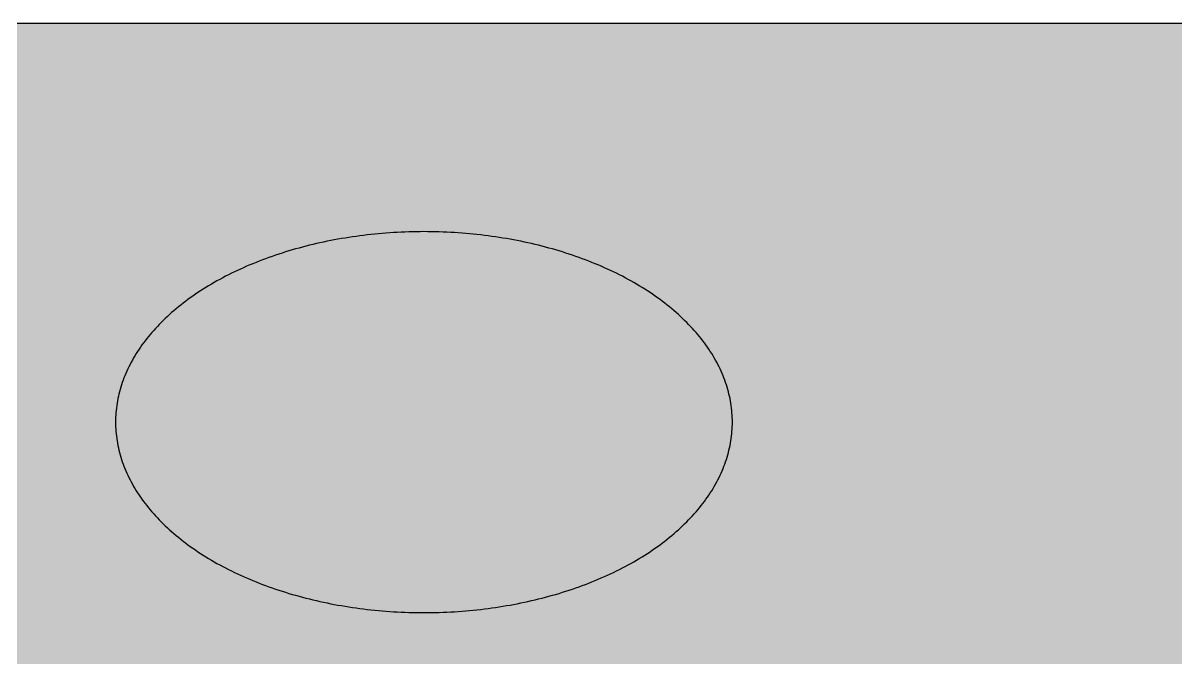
# Model space of a CAD drawing. Header units: millimetres. Extents: x 0 to 370, y 0 to 124.
# Drawn here: x 146.3 to 258.4, y 61.8 to 123.5 of the extents above; entities that cross this region are included whole.
import ezdxf

# ---------------------------------------------------------------- set-up
doc = ezdxf.new("R2010")
doc.units = ezdxf.units.MM

msp = doc.modelspace()

# ---------------------------------------------------------------- hatches: boundary and pattern name
for color, points in [(40, [(14.1633, 0.0536), (13.9878, 0.0533), (13.8125, 0.0559), (13.6373, 0.061), (13.462, 0.0686), (13.2893, 0.0787), (13.114, 0.0914), (12.9413, 0.1041), (12.7686, 0.1219), (12.5959, 0.1397), (12.4231, 0.16), (12.2504, 0.1829), (12.0777, 0.2057), (11.9075, 0.2337), (11.7373, 0.2616), (11.5672, 0.2921), (11.397, 0.3251), (11.2268, 0.3607), (11.0592, 0.3988), (10.8915, 0.4369), (10.7239, 0.4775), (10.5562, 0.5207), (10.3886, 0.5664), (10.2235, 0.6121), (10.0584, 0.6629), (9.8933, 0.7137), (9.7307, 0.7671), (9.5682, 0.8204), (9.4056, 0.8788), (9.2431, 0.9373), (9.083, 0.9982), (8.923, 1.0617), (8.763, 1.1252), (8.6055, 1.1938), (8.4455, 1.2624), (8.2906, 1.331), (8.1331, 1.4046), (7.9781, 1.4783), (7.8232, 1.5545), (7.6708, 1.6332), (7.5184, 1.7145), (7.366, 1.7958), (7.2161, 1.8796), (7.0663, 1.966), (6.919, 2.0523), (6.7716, 2.1438), (6.6243, 2.2352), (6.4795, 2.3266), (6.3348, 2.4232), (6.19, 2.5197), (6.0477, 2.6187), (5.908, 2.7178), (5.7683, 2.8194), (5.6286, 2.9235), (5.4915, 3.0302), (5.3543, 3.1369), (5.2197, 3.2461), (5.0851, 3.3579), (4.953, 3.4722), (4.8209, 3.5865), (4.6914, 3.7033), (4.5644, 3.8202), (4.4348, 3.9395), (4.3104, 4.0615), (4.1859, 4.1859), (4.0615, 4.3104), (3.9395, 4.4348), (3.8202, 4.5618), (3.7033, 4.6914), (3.5865, 4.8209), (3.4722, 4.953), (3.3579, 5.0851), (3.2487, 5.2197), (3.1369, 5.3543), (3.0302, 5.4915), (2.9235, 5.6286), (2.8194, 5.7683), (2.7178, 5.908), (2.6187, 6.0477), (2.5197, 6.19), (2.4232, 6.3348), (2.3266, 6.477), (2.2352, 6.6243), (2.1438, 6.7691), (2.0523, 6.919), (1.966, 7.0663), (1.8796, 7.2161), (1.7958, 7.366), (1.7145, 7.5184), (1.6332, 7.6708), (1.5545, 7.8232), (1.4783, 7.9781), (1.4046, 8.1331), (1.331, 8.2906), (1.2598, 8.4455), (1.1913, 8.603), (1.1252, 8.763), (1.0592, 8.923), (0.9982, 9.083), (0.9373, 9.2431), (0.8763, 9.4056), (0.8204, 9.5682), (0.7645, 9.7307), (0.7112, 9.8933), (0.6604, 10.0584), (0.6121, 10.2235), (0.5639, 10.3911), (0.5207, 10.5562), (0.4775, 10.7239), (0.4343, 10.8915), (0.3962, 11.0592), (0.3607, 11.2268), (0.3251, 11.397), (0.2921, 11.5672), (0.2616, 11.7373), (0.2311, 11.9075), (0.2057, 12.0802), (0.1803, 12.2504), (0.1575, 12.4231), (0.1372, 12.5959), (0.1194, 12.7686), (0.1041, 12.9413), (0.0889, 13.1166), (0.0787, 13.2893), (0.0686, 13.4645), (0.061, 13.6373), (0.0559, 13.8125), (0.0508, 13.9878), (0.0508, 14.163), (0.0522, 109.4147), (0.0508, 109.5883), (0.0559, 109.7636), (0.061, 109.9388), (0.0686, 110.1141), (0.0787, 110.2868), (0.0889, 110.4621), (0.1041, 110.6348), (0.1194, 110.8075), (0.1372, 110.9802), (0.1575, 111.1529), (0.1803, 111.3257), (0.2057, 111.4958), (0.2311, 111.6686), (0.2616, 111.8387), (0.2921, 112.0089), (0.3251, 112.1791), (0.3607, 112.3467), (0.3962, 112.5169), (0.4343, 112.6846), (0.4775, 112.8522), (0.5207, 113.0198), (0.5639, 113.1849), (0.6121, 113.3526), (0.6604, 113.5177), (0.7112, 113.6802), (0.7645, 113.8453), (0.8204, 114.0079), (0.8763, 114.1705), (0.9373, 114.333), (0.9982, 114.493), (1.0592, 114.6531), (1.1252, 114.8131), (1.1913, 114.9706), (1.2598, 115.128), (1.331, 115.2855), (1.4046, 115.443), (1.4783, 115.5979), (1.5545, 115.7503), (1.6332, 115.9053), (1.7145, 116.0577), (1.7958, 116.2101), (1.8796, 116.3599), (1.966, 116.5098), (2.0523, 116.6571), (2.1438, 116.8044), (2.2352, 116.9518), (2.3266, 117.0965), (2.4232, 117.2413), (2.5197, 117.3836), (2.6187, 117.5258), (2.7178, 117.668), (2.8194, 117.8077), (2.9235, 117.9474), (3.0302, 118.0846), (3.1369, 118.2192), (3.2487, 118.3564), (3.3579, 118.4885), (3.4722, 118.6231), (3.5865, 118.7526), (3.7033, 118.8822), (3.8202, 119.0117), (3.9395, 119.1387), (4.0615, 119.2657), (4.1859, 119.3902), (4.3104, 119.5146), (4.4348, 119.634), (4.5644, 119.7559), (4.6914, 119.8728), (4.8209, 119.9896), (4.953, 120.1039), (5.0851, 120.2157), (5.2197, 120.3274), (5.3543, 120.4366), (5.4915, 120.5459), (5.6286, 120.65), (5.7683, 120.7541), (5.908, 120.8583), (6.0477, 120.9573), (6.19, 121.0564), (6.3348, 121.1529), (6.4795, 121.2494), (6.6243, 121.3409), (6.7716, 121.4323), (6.919, 121.5212), (7.0663, 121.6101), (7.2161, 121.6965), (7.366, 121.7803), (7.5184, 121.8616), (7.6708, 121.9429), (7.8232, 122.0191), (7.9781, 122.0978), (8.1331, 122.1715), (8.2906, 122.2451), (8.4455, 122.3137), (8.6055, 122.3823), (8.763, 122.4509), (8.923, 122.5144), (9.083, 122.5779), (9.2431, 122.6388), (9.4056, 122.6972), (9.5682, 122.7557), (9.7307, 122.809), (9.8933, 122.8623), (10.0584, 122.9157), (10.2235, 122.9639), (10.3886, 123.0097), (10.5562, 123.0554), (10.7239, 123.0986), (10.8915, 123.1392), (11.0592, 123.1798), (11.2268, 123.2154), (11.397, 123.251), (11.5672, 123.284), (11.7373, 123.3145), (11.9075, 123.3424), (12.0777, 123.3703), (12.2504, 123.3932), (12.4231, 123.4161), (12.5959, 123.4364), (12.7686, 123.4567), (12.9413, 123.4719), (13.114, 123.4846), (13.2893, 123.4973), (13.462, 123.5075), (13.6373, 123.5151), (13.8125, 123.5202), (13.9878, 123.5227), (14.163, 123.5253), (356.3578, 123.5258), (356.5322, 123.5227), (356.7074, 123.5202), (356.8827, 123.5151), (357.0554, 123.5075), (357.2307, 123.4973), (357.4034, 123.4846), (357.5787, 123.4719), (357.7514, 123.4567), (357.9241, 123.4364), (358.0968, 123.4161), (358.2695, 123.3932), (358.4397, 123.3703), (358.6124, 123.3424), (358.7826, 123.3145), (358.9528, 123.284), (359.123, 123.251), (359.2932, 123.2154), (359.4608, 123.1798), (359.6284, 123.1392), (359.7961, 123.0986), (359.9637, 123.0554), (360.1288, 123.0097), (360.2965, 122.9639), (360.4616, 122.9157), (360.6267, 122.8623), (360.7892, 122.809), (360.9518, 122.7557), (361.1143, 122.6972), (361.2769, 122.6388), (361.4369, 122.5779), (361.5969, 122.5144), (361.757, 122.4509), (361.917, 122.3823), (362.0745, 122.3137), (362.2294, 122.2451), (362.3869, 122.1715), (362.5418, 122.0978), (362.6968, 122.0191), (362.8492, 121.9429), (363.0016, 121.8616), (363.154, 121.7803), (363.3038, 121.6965), (363.4537, 121.6101), (363.601, 121.5212), (363.7509, 121.4323), (363.8956, 121.3409), (364.043, 121.2494), (364.1852, 121.1529), (364.33, 121.0564), (364.4722, 120.9573), (364.6119, 120.8583), (364.7516, 120.7541), (364.8913, 120.65), (365.0285, 120.5459), (365.1656, 120.4366), (365.3003, 120.3274), (365.4349, 120.2157), (365.567, 120.1039), (365.699, 119.9896), (365.8286, 119.8728), (365.9581, 119.7559), (366.0851, 119.634), (366.2096, 119.5146), (366.334, 119.3902), (366.4585, 119.2657), (366.5804, 119.1387), (366.6998, 119.0117), (366.8166, 118.8822), (366.9335, 118.7526), (367.0478, 118.6231), (367.1621, 118.4885), (367.2738, 118.3564), (367.3831, 118.2192), (367.4897, 118.0846), (367.5964, 117.9474), (367.7006, 117.8077), (367.8022, 117.668), (367.9012, 117.5258), (368.0003, 117.3836), (368.0968, 117.2413), (368.1933, 117.0965), (368.2848, 116.9518), (368.3762, 116.8044), (368.4676, 116.6571), (368.554, 116.5098), (368.6404, 116.3599), (368.7242, 116.2101), (368.8055, 116.0577), (368.8867, 115.9053), (368.9655, 115.7503), (369.0417, 115.5979), (369.1153, 115.443), (369.189, 115.2855), (369.2576, 115.128), (369.3262, 114.9706), (369.3947, 114.8131), (369.4582, 114.6531), (369.5217, 114.493), (369.5827, 114.333), (369.6411, 114.1705), (369.6995, 114.0079), (369.7529, 113.8453), (369.8062, 113.6802), (369.857, 113.5177), (369.9078, 113.3526), (369.9535, 113.1849), (369.9993, 113.0198), (370.0424, 112.8522), (370.0831, 112.6846), (370.1212, 112.5169), (370.1593, 112.3467), (370.1948, 112.1791), (370.2279, 112.0089), (370.2583, 111.8387), (370.2863, 111.6686), (370.3142, 111.4958), (370.3371, 111.3257), (370.3599, 111.1529), (370.3803, 110.9802), (370.398, 110.8075), (370.4158, 110.6348), (370.4285, 110.4621), (370.4412, 110.2868), (370.4514, 110.1141), (370.459, 109.9388), (370.4641, 109.7636), (370.4666, 109.5883), (370.4666, 109.413), (370.4689, 14.1647), (370.4666, 13.9878), (370.4641, 13.8125), (370.459, 13.6373), (370.4514, 13.4645), (370.4412, 13.2893), (370.4285, 13.1166), (370.4158, 12.9413), (370.398, 12.7686), (370.3803, 12.5959), (370.3599, 12.4231), (370.3371, 12.2504), (370.3142, 12.0802), (370.2863, 11.9075), (370.2583, 11.7373), (370.2279, 11.5672), (370.1948, 11.397), (370.1593, 11.2268), (370.1212, 11.0592), (370.0831, 10.8915), (370.0424, 10.7239), (369.9993, 10.5562), (369.9535, 10.3911), (369.9078, 10.2235), (369.857, 10.0584), (369.8062, 9.8933), (369.7529, 9.7307), (369.6995, 9.5682), (369.6411, 9.4056), (369.5827, 9.2431), (369.5217, 9.083), (369.4582, 8.923), (369.3947, 8.763), (369.3262, 8.603), (369.2576, 8.4455), (369.189, 8.2906), (369.1153, 8.1331), (369.0417, 7.9781), (368.9655, 7.8232), (368.8867, 7.6708), (368.8055, 7.5184), (368.7242, 7.366), (368.6404, 7.2161), (368.554, 7.0663), (368.4676, 6.919), (368.3762, 6.7691), (368.2848, 6.6243), (368.1933, 6.477), (368.0968, 6.3348), (368.0003, 6.19), (367.9012, 6.0477), (367.8022, 5.908), (367.7006, 5.7683), (367.5964, 5.6286), (367.4897, 5.4915), (367.3831, 5.3543), (367.2738, 5.2197), (367.1621, 5.0851), (367.0478, 4.953), (366.9335, 4.8209), (366.8166, 4.6914), (366.6998, 4.5618), (366.5804, 4.4348), (366.4585, 4.3104), (366.334, 4.1859), (366.2096, 4.0615), (366.0851, 3.9395), (365.9581, 3.8202), (365.8286, 3.7033), (365.699, 3.5865), (365.567, 3.4722), (365.4349, 3.3579), (365.3003, 3.2461), (365.1656, 3.1369), (365.0285, 3.0302), (364.8913, 2.9235), (364.7516, 2.8194), (364.6119, 2.7178), (364.4722, 2.6187), (364.33, 2.5197), (364.1852, 2.4232), (364.043, 2.3266), (363.8956, 2.2352), (363.7509, 2.1438), (363.601, 2.0523), (363.4537, 1.966), (363.3038, 1.8796), (363.154, 1.7958), (363.0016, 1.7145), (362.8492, 1.6332), (362.6968, 1.5545), (362.5418, 1.4783), (362.3869, 1.4046), (362.2294, 1.331), (362.0745, 1.2624), (361.917, 1.1938), (361.757, 1.1252), (361.5969, 1.0617), (361.4369, 0.9982), (361.2769, 0.9373), (361.1143, 0.8788), (360.9518, 0.8204), (360.7892, 0.7671), (360.6267, 0.7137), (360.4616, 0.6629), (360.2965, 0.6121), (360.1288, 0.5664), (359.9637, 0.5207), (359.7961, 0.4775), (359.6284, 0.4369), (359.4608, 0.3988), (359.2932, 0.3607), (359.123, 0.3251), (358.9528, 0.2921), (358.7826, 0.2616), (358.6124, 0.2337), (358.4397, 0.2057), (358.2695, 0.1829), (358.0968, 0.16), (357.9241, 0.1397), (357.7514, 0.1219), (357.5787, 0.1041), (357.4034, 0.0914), (357.2307, 0.0787), (357.0554, 0.0686), (356.8827, 0.061), (356.7074, 0.0559), (356.5322, 0.0533), (356.3569, 0.0533)]), (30, [(215.2467, 84.7203), (215.2421, 84.9503), (215.2371, 85.1789), (215.2244, 85.4075), (215.2091, 85.6361), (215.1888, 85.8647), (215.1634, 86.0933), (215.1329, 86.3219), (215.0999, 86.5505), (215.0593, 86.7766), (215.0161, 87.0026), (214.9678, 87.2287), (214.917, 87.4547), (214.8611, 87.6783), (214.8002, 87.9018), (214.7341, 88.1253), (214.663, 88.3488), (214.5894, 88.5698), (214.5106, 88.7933), (214.4293, 89.0118), (214.3404, 89.2327), (214.249, 89.4512), (214.155, 89.6696), (214.0534, 89.8881), (213.9493, 90.104), (213.8401, 90.3199), (213.7283, 90.5358), (213.6115, 90.7491), (213.4895, 90.9625), (213.3651, 91.1758), (213.2355, 91.3867), (213.1009, 91.5975), (212.9638, 91.8058), (212.8215, 92.014), (212.6742, 92.2223), (212.5243, 92.4281), (212.3719, 92.6313), (212.2119, 92.837), (212.0494, 93.0377), (211.8843, 93.2409), (211.7141, 93.439), (211.5388, 93.6396), (211.361, 93.8352), (211.1781, 94.0333), (210.9927, 94.2264), (210.8022, 94.422), (210.6066, 94.6125), (210.4111, 94.8055), (210.2079, 94.9935), (210.0021, 95.1814), (209.7938, 95.3694), (209.5805, 95.5548), (209.362, 95.7377), (209.1411, 95.9206), (208.915, 96.1009), (208.6864, 96.2787), (208.4553, 96.4565), (208.219, 96.6318), (207.9803, 96.807), (207.7364, 96.9772), (207.4875, 97.1499), (207.2386, 97.3176), (206.9821, 97.4852), (206.7255, 97.6503), (206.4639, 97.8154), (206.1972, 97.9754), (205.9305, 98.1354), (205.6587, 98.2929), (205.3869, 98.4479), (205.1101, 98.6003), (204.8307, 98.7501), (204.5487, 98.9), (204.2643, 99.0448), (203.9772, 99.1895), (203.6877, 99.3292), (203.3956, 99.4689), (203.1009, 99.6061), (202.8038, 99.7382), (202.504, 99.8703), (202.2018, 99.9998), (201.897, 100.1268), (201.5896, 100.2513), (201.2798, 100.3757), (200.9699, 100.4951), (200.6549, 100.6119), (200.34, 100.7262), (200.0225, 100.8405), (199.7024, 100.9498), (199.3798, 101.0564), (199.0573, 101.1631), (198.7296, 101.2647), (198.4019, 101.3663), (198.0717, 101.4628), (197.7415, 101.5594), (197.4063, 101.6508), (197.071, 101.7422), (196.7357, 101.8286), (196.3953, 101.915), (196.055, 101.9988), (195.7146, 102.0775), (195.3717, 102.1563), (195.0263, 102.2299), (194.6783, 102.3036), (194.3303, 102.3722), (193.9798, 102.4382), (193.6293, 102.5042), (193.2788, 102.5652), (192.9232, 102.6236), (192.5701, 102.682), (192.212, 102.7354), (191.8564, 102.7862), (191.4957, 102.8344), (191.1375, 102.8802), (190.7769, 102.9233), (190.4136, 102.964), (190.053, 103.0021), (189.6872, 103.0376), (189.324, 103.0681), (188.9582, 103.0986), (188.5899, 103.124), (188.2242, 103.1494), (187.8559, 103.1697), (187.4876, 103.1875), (187.1167, 103.2053), (186.7459, 103.218), (186.375, 103.2281), (186.0042, 103.2332), (185.6308, 103.2383), (185.26, 103.2408), (184.8866, 103.2383), (184.5158, 103.2332), (184.1424, 103.2281), (183.7715, 103.218), (183.4032, 103.2053), (183.0324, 103.1875), (182.6641, 103.1697), (182.2958, 103.1494), (181.9275, 103.124), (181.5617, 103.0986), (181.196, 103.0681), (180.8302, 103.0376), (180.467, 103.0021), (180.1038, 102.964), (179.7431, 102.9233), (179.3824, 102.8802), (179.0217, 102.8344), (178.6636, 102.7862), (178.3055, 102.7354), (177.9499, 102.682), (177.5943, 102.6236), (177.2412, 102.5652), (176.8881, 102.5042), (176.5376, 102.4382), (176.1896, 102.3722), (175.8417, 102.3036), (175.4937, 102.2299), (175.1482, 102.1563), (174.8053, 102.0775), (174.4624, 101.9988), (174.1221, 101.915), (173.7843, 101.8286), (173.4464, 101.7422), (173.1112, 101.6508), (172.7784, 101.5594), (172.4457, 101.4628), (172.118, 101.3663), (171.7904, 101.2647), (171.4627, 101.1631), (171.1401, 101.0564), (170.8175, 100.9498), (170.4975, 100.8405), (170.18, 100.7262), (169.865, 100.6119), (169.5501, 100.4951), (169.2402, 100.3757), (168.9303, 100.2513), (168.623, 100.1268), (168.3182, 99.9998), (168.0159, 99.8703), (167.7162, 99.7382), (167.419, 99.6061), (167.1244, 99.4689), (166.8323, 99.3292), (166.5427, 99.1895), (166.2557, 99.0448), (165.9712, 98.9), (165.6893, 98.7501), (165.4099, 98.6003), (165.133, 98.4479), (164.8612, 98.2929), (164.5895, 98.1354), (164.3228, 97.9754), (164.0561, 97.8154), (163.7944, 97.6503), (163.5379, 97.4852), (163.2814, 97.3176), (163.0324, 97.1499), (162.7835, 96.9772), (162.5397, 96.807), (162.3009, 96.6318), (162.0647, 96.4565), (161.8336, 96.2787), (161.605, 96.1009), (161.3789, 95.9206), (161.1579, 95.7377), (160.9395, 95.5548), (160.7261, 95.3694), (160.5178, 95.1814), (160.3121, 94.9935), (160.1089, 94.8055), (159.9108, 94.6125), (159.7177, 94.422), (159.5272, 94.2264), (159.3418, 94.0333), (159.1589, 93.8352), (158.9811, 93.6396), (158.8059, 93.439), (158.6357, 93.2409), (158.4706, 93.0377), (158.308, 92.837), (158.148, 92.6313), (157.9956, 92.4281), (157.8432, 92.2223), (157.6984, 92.014), (157.5562, 91.8058), (157.419, 91.5975), (157.2844, 91.3867), (157.1549, 91.1758), (157.0304, 90.9625), (156.9085, 90.7491), (156.7917, 90.5358), (156.6774, 90.3199), (156.5707, 90.104), (156.464, 89.8881), (156.3649, 89.6696), (156.2684, 89.4512), (156.177, 89.2327), (156.0906, 89.0118), (156.0068, 88.7933), (155.9281, 88.5698), (155.8544, 88.3488), (155.7858, 88.1253), (155.7198, 87.9018), (155.6588, 87.6783), (155.6029, 87.4547), (155.5496, 87.2287), (155.5013, 87.0026), (155.4582, 86.7766), (155.4201, 86.5505), (155.3845, 86.3219), (155.3566, 86.0933), (155.3312, 85.8647), (155.3108, 85.6361), (155.2931, 85.4075), (155.2829, 85.1789), (155.2753, 84.9503), (155.2727, 84.7192), (155.2753, 84.488), (155.2829, 84.2594), (155.2931, 84.0308), (155.3108, 83.7997), (155.3312, 83.5711), (155.3566, 83.3425), (155.3845, 83.1164), (155.4201, 82.8878), (155.4582, 82.6618), (155.5013, 82.4357), (155.5496, 82.2096), (155.6029, 81.9836), (155.6588, 81.7601), (155.7198, 81.534), (155.7858, 81.3105), (155.8544, 81.0895), (155.9281, 80.866), (156.0068, 80.645), (156.0906, 80.424), (156.177, 80.203), (156.2684, 79.9846), (156.3649, 79.7662), (156.464, 79.5477), (156.5707, 79.3318), (156.6774, 79.1159), (156.7917, 78.9), (156.9085, 78.6867), (157.0304, 78.4733), (157.1549, 78.2625), (157.2844, 78.0517), (157.419, 77.8408), (157.5562, 77.63), (157.6984, 77.4217), (157.8432, 77.216), (157.9956, 77.0103), (158.148, 76.8045), (158.308, 76.6013), (158.4706, 76.3981), (158.6357, 76.1975), (158.8059, 75.9968), (158.9811, 75.7987), (159.1589, 75.6006), (159.3418, 75.405), (159.5272, 75.2094), (159.7177, 75.0164), (159.9108, 74.8233), (160.1089, 74.6328), (160.3121, 74.4423), (160.5178, 74.2544), (160.7261, 74.0689), (160.9395, 73.8835), (161.1579, 73.7006), (161.3789, 73.5178), (161.605, 73.3374), (161.8336, 73.1571), (162.0647, 72.9818), (162.3009, 72.804), (162.5397, 72.6313), (162.7835, 72.4586), (163.0324, 72.2884), (163.2814, 72.1182), (163.5379, 71.9506), (163.7944, 71.7855), (164.0561, 71.6229), (164.3228, 71.4604), (164.5895, 71.3003), (164.8612, 71.1429), (165.133, 70.9879), (165.4099, 70.8355), (165.6893, 70.6857), (165.9712, 70.5383), (166.2557, 70.391), (166.5427, 70.2488), (166.8323, 70.1065), (167.1244, 69.9694), (167.419, 69.8322), (167.7162, 69.6976), (168.0159, 69.5655), (168.3182, 69.436), (168.623, 69.309), (168.9303, 69.1845), (169.2402, 69.0626), (169.5501, 68.9432), (169.865, 68.8264), (170.18, 68.7095), (170.4975, 68.5978), (170.8175, 68.4886), (171.1401, 68.3793), (171.4627, 68.2752), (171.7904, 68.1711), (172.118, 68.072), (172.4457, 67.9729), (172.7784, 67.879), (173.1112, 67.785), (173.4464, 67.6961), (173.7843, 67.6072), (174.1221, 67.5234), (174.4624, 67.4395), (174.8053, 67.3608), (175.1482, 67.2821), (175.4937, 67.2084), (175.8417, 67.1347), (176.1896, 67.0662), (176.5376, 66.9976), (176.8881, 66.9341), (177.2412, 66.8731), (177.5943, 66.8122), (177.9499, 66.7563), (178.3055, 66.7029), (178.6636, 66.6521), (179.0217, 66.6039), (179.3824, 66.5582), (179.7431, 66.515), (180.1038, 66.4743), (180.467, 66.4362), (180.8302, 66.4007), (181.196, 66.3677), (181.5617, 66.3397), (181.9275, 66.3118), (182.2958, 66.2889), (182.6641, 66.2686), (183.0324, 66.2483), (183.4032, 66.233), (183.7715, 66.2203), (184.1424, 66.2102), (184.5158, 66.2051), (184.8866, 66.2), (185.26, 66.1975), (185.6308, 66.2), (186.0042, 66.2051), (186.375, 66.2102), (186.7459, 66.2203), (187.1167, 66.233), (187.4876, 66.2483), (187.8559, 66.2686), (188.2242, 66.2889), (188.5899, 66.3118), (188.9582, 66.3397), (189.324, 66.3677), (189.6872, 66.4007), (190.053, 66.4362), (190.4136, 66.4743), (190.7769, 66.515), (191.1375, 66.5582), (191.4957, 66.6039), (191.8564, 66.6521), (192.212, 66.7029), (192.5701, 66.7563), (192.9232, 66.8122), (193.2788, 66.8731), (193.6293, 66.9341), (193.9798, 66.9976), (194.3303, 67.0662), (194.6783, 67.1347), (195.0263, 67.2084), (195.3717, 67.2821), (195.7146, 67.3608), (196.055, 67.4395), (196.3953, 67.5234), (196.7357, 67.6072), (197.071, 67.6961), (197.4063, 67.785), (197.7415, 67.879), (198.0717, 67.9729), (198.4019, 68.072), (198.7296, 68.1711), (199.0573, 68.2752), (199.3798, 68.3793), (199.7024, 68.4886), (200.0225, 68.5978), (200.34, 68.7095), (200.6549, 68.8264), (200.9699, 68.9432), (201.2798, 69.0626), (201.5896, 69.1845), (201.897, 69.309), (202.2018, 69.436), (202.504, 69.5655), (202.8038, 69.6976), (203.1009, 69.8322), (203.3956, 69.9694), (203.6877, 70.1065), (203.9772, 70.2488), (204.2643, 70.391), (204.5487, 70.5383), (204.8307, 70.6857), (205.1101, 70.8355), (205.3869, 70.9879), (205.6587, 71.1429), (205.9305, 71.3003), (206.1972, 71.4604), (206.4639, 71.6229), (206.7255, 71.7855), (206.9821, 71.9506), (207.2386, 72.1182), (207.4875, 72.2884), (207.7364, 72.4586), (207.9803, 72.6313), (208.219, 72.804), (208.4553, 72.9818), (208.6864, 73.1571), (208.915, 73.3374), (209.1411, 73.5178), (209.362, 73.7006), (209.5805, 73.8835), (209.7938, 74.0689), (210.0021, 74.2544), (210.2079, 74.4423), (210.4111, 74.6328), (210.6066, 74.8233), (210.8022, 75.0164), (210.9927, 75.2094), (211.1781, 75.405), (211.361, 75.6006), (211.5388, 75.7987), (211.7141, 75.9968), (211.8843, 76.1975), (212.0494, 76.3981), (212.2119, 76.6013), (212.3719, 76.8045), (212.5243, 77.0103), (212.6742, 77.216), (212.8215, 77.4217), (212.9638, 77.63), (213.1009, 77.8408), (213.2355, 78.0517), (213.3651, 78.2625), (213.4895, 78.4733), (213.6115, 78.6867), (213.7283, 78.9), (213.8401, 79.1159), (213.9493, 79.3318), (214.0534, 79.5477), (214.155, 79.7662), (214.249, 79.9846), (214.3404, 80.203), (214.4293, 80.424), (214.5106, 80.645), (214.5894, 80.866), (214.663, 81.0895), (214.7341, 81.3105), (214.8002, 81.534), (214.8611, 81.7601), (214.917, 81.9836), (214.9678, 82.2096), (215.0161, 82.4357), (215.0593, 82.6618), (215.0999, 82.8878), (215.1329, 83.1164), (215.1634, 83.3425), (215.1888, 83.5711), (215.2091, 83.7997), (215.2244, 84.0308), (215.2371, 84.2594), (215.2421, 84.488), (215.2447, 84.7192)])]:
    msp.add_hatch(color=color).paths.add_polyline_path(points)
h = msp.add_hatch(color=59)
h.paths.add_polyline_path([(14.1633, 3.5814), (13.8887, 3.5839), (13.6169, 3.5941), (13.3477, 3.6119), (13.081, 3.6347), (12.8143, 3.6652), (12.5501, 3.7008), (12.2885, 3.7465), (12.0294, 3.7948), (11.7729, 3.8506), (11.5164, 3.9141), (11.2649, 3.9827), (11.016, 4.0564), (10.7671, 4.1351), (10.5232, 4.2215), (10.2819, 4.3129), (10.0432, 4.412), (9.8069, 4.5161), (9.5733, 4.6228), (9.3447, 4.7371), (9.1186, 4.8565), (8.8951, 4.9809), (8.6741, 5.113), (8.4582, 5.2476), (8.2448, 5.3873), (8.0366, 5.5321), (7.8308, 5.682), (7.6276, 5.8369), (7.4295, 5.9969), (7.2365, 6.1595), (7.046, 6.3297), (6.8605, 6.5024), (6.6777, 6.6802), (6.5024, 6.8605), (6.3271, 7.046), (6.1595, 7.2365), (5.9969, 7.432), (5.8369, 7.6302), (5.682, 7.8308), (5.5321, 8.0366), (5.3873, 8.2448), (5.2451, 8.4582), (5.1105, 8.6741), (4.9809, 8.8951), (4.8565, 9.1186), (4.7371, 9.3447), (4.6228, 9.5758), (4.5136, 9.8069), (4.4094, 10.0432), (4.3129, 10.2819), (4.2215, 10.5232), (4.1351, 10.7696), (4.0538, 11.016), (3.9802, 11.2649), (3.9116, 11.5189), (3.8506, 11.7729), (3.7948, 12.0294), (3.744, 12.2911), (3.7008, 12.5527), (3.6627, 12.8143), (3.6322, 13.081), (3.6093, 13.3502), (3.5916, 13.6195), (3.5814, 13.8913), (3.5789, 14.163), (3.58, 109.4147), (3.5814, 109.6874), (3.5916, 109.9591), (3.6093, 110.2284), (3.6322, 110.4951), (3.6627, 110.7618), (3.7008, 111.0259), (3.744, 111.2876), (3.7948, 111.5466), (3.8506, 111.8032), (3.9116, 112.0572), (3.9802, 112.3112), (4.0538, 112.5601), (4.1351, 112.8065), (4.2215, 113.0529), (4.3129, 113.2942), (4.4094, 113.5329), (4.5136, 113.7691), (4.6228, 114.0003), (4.7371, 114.2314), (4.8565, 114.4575), (4.9809, 114.681), (5.1105, 114.902), (5.2451, 115.1179), (5.3873, 115.3312), (5.5321, 115.5395), (5.682, 115.7453), (5.8369, 115.9459), (5.9969, 116.144), (6.1595, 116.3396), (6.3271, 116.5301), (6.5024, 116.7155), (6.6777, 116.8959), (6.8605, 117.0737), (7.046, 117.2464), (7.2365, 117.4166), (7.4295, 117.5791), (7.6276, 117.7392), (7.8308, 117.8941), (8.0366, 118.044), (8.2448, 118.1887), (8.4582, 118.3284), (8.6741, 118.4656), (8.8951, 118.5951), (9.1186, 118.7196), (9.3447, 118.839), (9.5733, 118.9533), (9.8069, 119.0625), (10.0432, 119.1641), (10.2819, 119.2632), (10.5232, 119.3546), (10.7671, 119.441), (11.016, 119.5197), (11.2649, 119.5959), (11.5164, 119.6645), (11.7729, 119.7254), (12.0294, 119.7813), (12.2885, 119.8321), (12.5501, 119.8753), (12.8143, 119.9109), (13.081, 119.9413), (13.3477, 119.9667), (13.6169, 119.982), (13.8887, 119.9921), (14.163, 119.9972), (356.3578, 119.9981), (356.6287, 119.9921), (356.9005, 119.982), (357.1697, 119.9667), (357.439, 119.9413), (357.7057, 119.9109), (357.9673, 119.8753), (358.2289, 119.8321), (358.4905, 119.7813), (358.7471, 119.7254), (359.0011, 119.6645), (359.2551, 119.5959), (359.504, 119.5197), (359.7504, 119.441), (359.9967, 119.3546), (360.238, 119.2632), (360.4768, 119.1641), (360.713, 119.0625), (360.9442, 118.9533), (361.1753, 118.839), (361.4014, 118.7196), (361.6249, 118.5951), (361.8459, 118.4656), (362.0618, 118.3284), (362.2751, 118.1887), (362.4834, 118.044), (362.6891, 117.8941), (362.8898, 117.7392), (363.0879, 117.5791), (363.2835, 117.4166), (363.474, 117.2464), (363.6594, 117.0737), (363.8398, 116.8959), (364.0176, 116.7155), (364.1903, 116.5301), (364.3605, 116.3396), (364.523, 116.144), (364.683, 115.9459), (364.838, 115.7453), (364.9878, 115.5395), (365.1326, 115.3312), (365.2723, 115.1179), (365.4069, 114.902), (365.539, 114.681), (365.6635, 114.4575), (365.7829, 114.2314), (365.8972, 114.0003), (366.0038, 113.7691), (366.108, 113.5329), (366.207, 113.2942), (366.2985, 113.0529), (366.3848, 112.8065), (366.4636, 112.5601), (366.5372, 112.3112), (366.6058, 112.0572), (366.6693, 111.8032), (366.7252, 111.5466), (366.7735, 111.2876), (366.8166, 111.0259), (366.8547, 110.7618), (366.8852, 110.4951), (366.9081, 110.2284), (366.9259, 109.9591), (366.936, 109.6874), (366.9386, 109.413), (366.9411, 14.1647), (366.936, 13.8913), (366.9259, 13.6195), (366.9081, 13.3502), (366.8852, 13.081), (366.8547, 12.8143), (366.8166, 12.5527), (366.7735, 12.2911), (366.7252, 12.0294), (366.6693, 11.7729), (366.6058, 11.5189), (366.5372, 11.2649), (366.4636, 11.016), (366.3848, 10.7696), (366.2985, 10.5232), (366.207, 10.2819), (366.108, 10.0432), (366.0038, 9.8069), (365.8972, 9.5758), (365.7829, 9.3447), (365.6635, 9.1186), (365.539, 8.8951), (365.4069, 8.6741), (365.2723, 8.4582), (365.1326, 8.2448), (364.9878, 8.0366), (364.838, 7.8308), (364.683, 7.6302), (364.523, 7.432), (364.3605, 7.2365), (364.1903, 7.046), (364.0176, 6.8605), (363.8398, 6.6802), (363.6594, 6.5024), (363.474, 6.3297), (363.2835, 6.1595), (363.0879, 5.9969), (362.8898, 5.8369), (362.6891, 5.682), (362.4834, 5.5321), (362.2751, 5.3873), (362.0618, 5.2476), (361.8459, 5.113), (361.6249, 4.9809), (361.4014, 4.8565), (361.1753, 4.7371), (360.9442, 4.6228), (360.713, 4.5161), (360.4768, 4.412), (360.238, 4.3129), (359.9967, 4.2215), (359.7504, 4.1351), (359.504, 4.0564), (359.2551, 3.9827), (359.0011, 3.9141), (358.7471, 3.8506), (358.4905, 3.7948), (358.2289, 3.7465), (357.9673, 3.7008), (357.7057, 3.6652), (357.439, 3.6347), (357.1697, 3.6119), (356.9005, 3.5941), (356.6287, 3.5839), (356.3569, 3.5789)])
h.paths.add_polyline_path([(14.1633, 8.8731), (14.0259, 8.8748), (13.8887, 8.8798), (13.7541, 8.8875), (13.622, 8.9002), (13.4874, 8.9154), (13.3553, 8.9332), (13.2258, 8.9535), (13.0962, 8.9789), (12.9667, 9.0068), (12.8397, 9.0373), (12.7127, 9.0729), (12.5882, 9.1084), (12.4663, 9.1491), (12.3419, 9.1923), (12.2225, 9.238), (12.1031, 9.2888), (11.9837, 9.3396), (11.8694, 9.3929), (11.7526, 9.4513), (11.6408, 9.5098), (11.5291, 9.5733), (11.4198, 9.6368), (11.3106, 9.7053), (11.2039, 9.7765), (11.0998, 9.8476), (10.9957, 9.9238), (10.8966, 10), (10.7975, 10.0787), (10.6985, 10.1625), (10.6045, 10.2464), (10.5105, 10.3327), (10.4216, 10.4216), (10.3327, 10.5131), (10.2464, 10.6045), (10.16, 10.701), (10.0787, 10.7975), (10, 10.8966), (9.9212, 10.9982), (9.8476, 11.0998), (9.7739, 11.2039), (9.7053, 11.3106), (9.6368, 11.4198), (9.5707, 11.5291), (9.5098, 11.6408), (9.4488, 11.7551), (9.3929, 11.8694), (9.337, 11.9863), (9.2862, 12.1031), (9.238, 12.2225), (9.1923, 12.3444), (9.1491, 12.4663), (9.1084, 12.5908), (9.0703, 12.7152), (9.0373, 12.8397), (9.0068, 12.9692), (8.9789, 13.0962), (8.9535, 13.2258), (8.9306, 13.3579), (8.9129, 13.4899), (8.8976, 13.622), (8.8849, 13.7566), (8.8773, 13.8913), (8.8722, 14.0259), (8.8697, 14.163), (8.8717, 109.4147), (8.8722, 109.5502), (8.8773, 109.6848), (8.8849, 109.8194), (8.8976, 109.9541), (8.9129, 110.0861), (8.9306, 110.2182), (8.9535, 110.3503), (8.9789, 110.4798), (9.0068, 110.6094), (9.0373, 110.7364), (9.0703, 110.8608), (9.1084, 110.9878), (9.1491, 111.1098), (9.1923, 111.2317), (9.238, 111.3536), (9.2862, 111.473), (9.337, 111.5898), (9.3929, 111.7067), (9.4488, 111.821), (9.5098, 111.9353), (9.5707, 112.047), (9.6368, 112.1562), (9.7053, 112.2655), (9.7739, 112.3721), (9.8476, 112.4763), (9.9212, 112.5779), (10, 112.6795), (10.0787, 112.7785), (10.16, 112.8751), (10.2464, 112.9716), (10.3327, 113.063), (10.4216, 113.1545), (10.5105, 113.2434), (10.6045, 113.3297), (10.6985, 113.4135), (10.7975, 113.4974), (10.8966, 113.5761), (10.9957, 113.6523), (11.0998, 113.7285), (11.2039, 113.8022), (11.3106, 113.8707), (11.4198, 113.9393), (11.5291, 114.0028), (11.6408, 114.0663), (11.7526, 114.1247), (11.8694, 114.1832), (11.9837, 114.2365), (12.1031, 114.2898), (12.2225, 114.3381), (12.3419, 114.3838), (12.4663, 114.427), (12.5882, 114.4676), (12.7127, 114.5032), (12.8397, 114.5388), (12.9667, 114.5692), (13.0962, 114.5972), (13.2258, 114.6226), (13.3553, 114.6429), (13.4874, 114.6632), (13.622, 114.6785), (13.7541, 114.6886), (13.8887, 114.6988), (14.0259, 114.7039), (14.163, 114.7039), (356.3578, 114.7064), (356.4941, 114.7039), (356.6287, 114.6988), (356.7633, 114.6886), (356.8979, 114.6785), (357.03, 114.6632), (357.1621, 114.6429), (357.2942, 114.6226), (357.4237, 114.5972), (357.5507, 114.5692), (357.6803, 114.5388), (357.8047, 114.5032), (357.9292, 114.4676), (358.0536, 114.427), (358.1756, 114.3838), (358.2975, 114.3381), (358.4169, 114.2898), (358.5337, 114.2365), (358.6505, 114.1832), (358.7648, 114.1247), (358.8791, 114.0663), (358.9909, 114.0028), (359.1001, 113.9393), (359.2093, 113.8707), (359.316, 113.8022), (359.4202, 113.7285), (359.5218, 113.6523), (359.6234, 113.5761), (359.7224, 113.4974), (359.8189, 113.4135), (359.9155, 113.3297), (360.0069, 113.2434), (360.0983, 113.1545), (360.1872, 113.063), (360.2736, 112.9716), (360.3574, 112.8751), (360.4412, 112.7785), (360.52, 112.6795), (360.5962, 112.5779), (360.6724, 112.4763), (360.7435, 112.3721), (360.8146, 112.2655), (360.8832, 112.1562), (360.9467, 112.047), (361.0102, 111.9353), (361.0686, 111.821), (361.127, 111.7067), (361.1804, 111.5898), (361.2312, 111.473), (361.282, 111.3536), (361.3277, 111.2317), (361.3709, 111.1098), (361.4115, 110.9878), (361.4471, 110.8608), (361.4826, 110.7364), (361.5131, 110.6094), (361.5411, 110.4798), (361.5665, 110.3503), (361.5868, 110.2182), (361.6046, 110.0861), (361.6198, 109.9541), (361.6325, 109.8194), (361.6401, 109.6848), (361.6452, 109.5502), (361.6477, 109.413), (361.6494, 14.1647), (361.6452, 14.0259), (361.6401, 13.8913), (361.6325, 13.7566), (361.6198, 13.622), (361.6046, 13.4899), (361.5868, 13.3579), (361.5665, 13.2258), (361.5411, 13.0962), (361.5131, 12.9692), (361.4826, 12.8397), (361.4471, 12.7152), (361.4115, 12.5908), (361.3709, 12.4663), (361.3277, 12.3444), (361.282, 12.2225), (361.2312, 12.1031), (361.1804, 11.9863), (361.127, 11.8694), (361.0686, 11.7551), (361.0102, 11.6408), (360.9467, 11.5291), (360.8832, 11.4198), (360.8146, 11.3106), (360.7435, 11.2039), (360.6724, 11.0998), (360.5962, 10.9982), (360.52, 10.8966), (360.4412, 10.7975), (360.3574, 10.701), (360.2736, 10.6045), (360.1872, 10.5131), (360.0983, 10.4216), (360.0069, 10.3327), (359.9155, 10.2464), (359.8189, 10.1625), (359.7224, 10.0787), (359.6234, 10), (359.5218, 9.9238), (359.4202, 9.8476), (359.316, 9.7765), (359.2093, 9.7053), (359.1001, 9.6368), (358.9909, 9.5733), (358.8791, 9.5098), (358.7648, 9.4513), (358.6505, 9.3929), (358.5337, 9.3396), (358.4169, 9.2888), (358.2975, 9.238), (358.1756, 9.1923), (358.0536, 9.1491), (357.9292, 9.1084), (357.8047, 9.0729), (357.6803, 9.0373), (357.5507, 9.0068), (357.4237, 8.9789), (357.2942, 8.9535), (357.1621, 8.9332), (357.03, 8.9154), (356.8979, 8.9002), (356.7633, 8.8875), (356.6287, 8.8798), (356.4941, 8.8748), (356.3569, 8.8722)], flags=16)

# ---------------------------------------------------------------- linework, layer by layer
at = {"color": 40}
msp.add_lwpolyline([(14.163, 123.5253), (356.3578, 123.5258)], dxfattribs=at)
at = {"color": 30}
msp.add_lwpolyline([(215.2467, 84.7203), (215.2421, 84.9503), (215.2371, 85.1789), (215.2244, 85.4075), (215.2091, 85.6361), (215.1888, 85.8647), (215.1634, 86.0933), (215.1329, 86.3219), (215.0999, 86.5505), (215.0593, 86.7766), (215.0161, 87.0026), (214.9678, 87.2287), (214.917, 87.4547), (214.8611, 87.6783), (214.8002, 87.9018), (214.7341, 88.1253), (214.663, 88.3488), (214.5894, 88.5698), (214.5106, 88.7933), (214.4293, 89.0118), (214.3404, 89.2327), (214.249, 89.4512), (214.155, 89.6696), (214.0534, 89.8881), (213.9493, 90.104), (213.8401, 90.3199), (213.7283, 90.5358), (213.6115, 90.7491), (213.4895, 90.9625), (213.3651, 91.1758), (213.2355, 91.3867), (213.1009, 91.5975), (212.9638, 91.8058), (212.8215, 92.014), (212.6742, 92.2223), (212.5243, 92.4281), (212.3719, 92.6313), (212.2119, 92.837), (212.0494, 93.0377), (211.8843, 93.2409), (211.7141, 93.439), (211.5388, 93.6396), (211.361, 93.8352), (211.1781, 94.0333), (210.9927, 94.2264), (210.8022, 94.422), (210.6066, 94.6125), (210.4111, 94.8055), (210.2079, 94.9935), (210.0021, 95.1814), (209.7938, 95.3694), (209.5805, 95.5548), (209.362, 95.7377), (209.1411, 95.9206), (208.915, 96.1009), (208.6864, 96.2787), (208.4553, 96.4565), (208.219, 96.6318), (207.9803, 96.807), (207.7364, 96.9772), (207.4875, 97.1499), (207.2386, 97.3176), (206.9821, 97.4852), (206.7255, 97.6503), (206.4639, 97.8154), (206.1972, 97.9754), (205.9305, 98.1354), (205.6587, 98.2929), (205.3869, 98.4479), (205.1101, 98.6003), (204.8307, 98.7501), (204.5487, 98.9), (204.2643, 99.0448), (203.9772, 99.1895), (203.6877, 99.3292), (203.3956, 99.4689), (203.1009, 99.6061), (202.8038, 99.7382), (202.504, 99.8703), (202.2018, 99.9998), (201.897, 100.1268), (201.5896, 100.2513), (201.2798, 100.3757), (200.9699, 100.4951), (200.6549, 100.6119), (200.34, 100.7262), (200.0225, 100.8405), (199.7024, 100.9498), (199.3798, 101.0564), (199.0573, 101.1631), (198.7296, 101.2647), (198.4019, 101.3663), (198.0717, 101.4628), (197.7415, 101.5594), (197.4063, 101.6508), (197.071, 101.7422), (196.7357, 101.8286), (196.3953, 101.915), (196.055, 101.9988), (195.7146, 102.0775), (195.3717, 102.1563), (195.0263, 102.2299), (194.6783, 102.3036), (194.3303, 102.3722), (193.9798, 102.4382), (193.6293, 102.5042), (193.2788, 102.5652), (192.9232, 102.6236), (192.5701, 102.682), (192.212, 102.7354), (191.8564, 102.7862), (191.4957, 102.8344), (191.1375, 102.8802), (190.7769, 102.9233), (190.4136, 102.964), (190.053, 103.0021), (189.6872, 103.0376), (189.324, 103.0681), (188.9582, 103.0986), (188.5899, 103.124), (188.2242, 103.1494), (187.8559, 103.1697), (187.4876, 103.1875), (187.1167, 103.2053), (186.7459, 103.218), (186.375, 103.2281), (186.0042, 103.2332), (185.6308, 103.2383), (185.26, 103.2408), (184.8866, 103.2383), (184.5158, 103.2332), (184.1424, 103.2281), (183.7715, 103.218), (183.4032, 103.2053), (183.0324, 103.1875), (182.6641, 103.1697), (182.2958, 103.1494), (181.9275, 103.124), (181.5617, 103.0986), (181.196, 103.0681), (180.8302, 103.0376), (180.467, 103.0021), (180.1038, 102.964), (179.7431, 102.9233), (179.3824, 102.8802), (179.0217, 102.8344), (178.6636, 102.7862), (178.3055, 102.7354), (177.9499, 102.682), (177.5943, 102.6236), (177.2412, 102.5652), (176.8881, 102.5042), (176.5376, 102.4382), (176.1896, 102.3722), (175.8417, 102.3036), (175.4937, 102.2299), (175.1482, 102.1563), (174.8053, 102.0775), (174.4624, 101.9988), (174.1221, 101.915), (173.7843, 101.8286), (173.4464, 101.7422), (173.1112, 101.6508), (172.7784, 101.5594), (172.4457, 101.4628), (172.118, 101.3663), (171.7904, 101.2647), (171.4627, 101.1631), (171.1401, 101.0564), (170.8175, 100.9498), (170.4975, 100.8405), (170.18, 100.7262), (169.865, 100.6119), (169.5501, 100.4951), (169.2402, 100.3757), (168.9303, 100.2513), (168.623, 100.1268), (168.3182, 99.9998), (168.0159, 99.8703), (167.7162, 99.7382), (167.419, 99.6061), (167.1244, 99.4689), (166.8323, 99.3292), (166.5427, 99.1895), (166.2557, 99.0448), (165.9712, 98.9), (165.6893, 98.7501), (165.4099, 98.6003), (165.133, 98.4479), (164.8612, 98.2929), (164.5895, 98.1354), (164.3228, 97.9754), (164.0561, 97.8154), (163.7944, 97.6503), (163.5379, 97.4852), (163.2814, 97.3176), (163.0324, 97.1499), (162.7835, 96.9772), (162.5397, 96.807), (162.3009, 96.6318), (162.0647, 96.4565), (161.8336, 96.2787), (161.605, 96.1009), (161.3789, 95.9206), (161.1579, 95.7377), (160.9395, 95.5548), (160.7261, 95.3694), (160.5178, 95.1814), (160.3121, 94.9935), (160.1089, 94.8055), (159.9108, 94.6125), (159.7177, 94.422), (159.5272, 94.2264), (159.3418, 94.0333), (159.1589, 93.8352), (158.9811, 93.6396), (158.8059, 93.439), (158.6357, 93.2409), (158.4706, 93.0377), (158.308, 92.837), (158.148, 92.6313), (157.9956, 92.4281), (157.8432, 92.2223), (157.6984, 92.014), (157.5562, 91.8058), (157.419, 91.5975), (157.2844, 91.3867), (157.1549, 91.1758), (157.0304, 90.9625), (156.9085, 90.7491), (156.7917, 90.5358), (156.6774, 90.3199), (156.5707, 90.104), (156.464, 89.8881), (156.3649, 89.6696), (156.2684, 89.4512), (156.177, 89.2327), (156.0906, 89.0118), (156.0068, 88.7933), (155.9281, 88.5698), (155.8544, 88.3488), (155.7858, 88.1253), (155.7198, 87.9018), (155.6588, 87.6783), (155.6029, 87.4547), (155.5496, 87.2287), (155.5013, 87.0026), (155.4582, 86.7766), (155.4201, 86.5505), (155.3845, 86.3219), (155.3566, 86.0933), (155.3312, 85.8647), (155.3108, 85.6361), (155.2931, 85.4075), (155.2829, 85.1789), (155.2753, 84.9503), (155.2727, 84.7192), (155.2753, 84.488), (155.2829, 84.2594), (155.2931, 84.0308), (155.3108, 83.7997), (155.3312, 83.5711), (155.3566, 83.3425), (155.3845, 83.1164), (155.4201, 82.8878), (155.4582, 82.6618), (155.5013, 82.4357), (155.5496, 82.2096), (155.6029, 81.9836), (155.6588, 81.7601), (155.7198, 81.534), (155.7858, 81.3105), (155.8544, 81.0895), (155.9281, 80.866), (156.0068, 80.645), (156.0906, 80.424), (156.177, 80.203), (156.2684, 79.9846), (156.3649, 79.7662), (156.464, 79.5477), (156.5707, 79.3318), (156.6774, 79.1159), (156.7917, 78.9), (156.9085, 78.6867), (157.0304, 78.4733), (157.1549, 78.2625), (157.2844, 78.0517), (157.419, 77.8408), (157.5562, 77.63), (157.6984, 77.4217), (157.8432, 77.216), (157.9956, 77.0103), (158.148, 76.8045), (158.308, 76.6013), (158.4706, 76.3981), (158.6357, 76.1975), (158.8059, 75.9968), (158.9811, 75.7987), (159.1589, 75.6006), (159.3418, 75.405), (159.5272, 75.2094), (159.7177, 75.0164), (159.9108, 74.8233), (160.1089, 74.6328), (160.3121, 74.4423), (160.5178, 74.2544), (160.7261, 74.0689), (160.9395, 73.8835), (161.1579, 73.7006), (161.3789, 73.5178), (161.605, 73.3374), (161.8336, 73.1571), (162.0647, 72.9818), (162.3009, 72.804), (162.5397, 72.6313), (162.7835, 72.4586), (163.0324, 72.2884), (163.2814, 72.1182), (163.5379, 71.9506), (163.7944, 71.7855), (164.0561, 71.6229), (164.3228, 71.4604), (164.5895, 71.3003), (164.8612, 71.1429), (165.133, 70.9879), (165.4099, 70.8355), (165.6893, 70.6857), (165.9712, 70.5383), (166.2557, 70.391), (166.5427, 70.2488), (166.8323, 70.1065), (167.1244, 69.9694), (167.419, 69.8322), (167.7162, 69.6976), (168.0159, 69.5655), (168.3182, 69.436), (168.623, 69.309), (168.9303, 69.1845), (169.2402, 69.0626), (169.5501, 68.9432), (169.865, 68.8264), (170.18, 68.7095), (170.4975, 68.5978), (170.8175, 68.4886), (171.1401, 68.3793), (171.4627, 68.2752), (171.7904, 68.1711), (172.118, 68.072), (172.4457, 67.9729), (172.7784, 67.879), (173.1112, 67.785), (173.4464, 67.6961), (173.7843, 67.6072), (174.1221, 67.5234), (174.4624, 67.4395), (174.8053, 67.3608), (175.1482, 67.2821), (175.4937, 67.2084), (175.8417, 67.1347), (176.1896, 67.0662), (176.5376, 66.9976), (176.8881, 66.9341), (177.2412, 66.8731), (177.5943, 66.8122), (177.9499, 66.7563), (178.3055, 66.7029), (178.6636, 66.6521), (179.0217, 66.6039), (179.3824, 66.5582), (179.7431, 66.515), (180.1038, 66.4743), (180.467, 66.4362), (180.8302, 66.4007), (181.196, 66.3677), (181.5617, 66.3397), (181.9275, 66.3118), (182.2958, 66.2889), (182.6641, 66.2686), (183.0324, 66.2483), (183.4032, 66.233), (183.7715, 66.2203), (184.1424, 66.2102), (184.5158, 66.2051), (184.8866, 66.2), (185.26, 66.1975), (185.6308, 66.2), (186.0042, 66.2051), (186.375, 66.2102), (186.7459, 66.2203), (187.1167, 66.233), (187.4876, 66.2483), (187.8559, 66.2686), (188.2242, 66.2889), (188.5899, 66.3118), (188.9582, 66.3397), (189.324, 66.3677), (189.6872, 66.4007), (190.053, 66.4362), (190.4136, 66.4743), (190.7769, 66.515), (191.1375, 66.5582), (191.4957, 66.6039), (191.8564, 66.6521), (192.212, 66.7029), (192.5701, 66.7563), (192.9232, 66.8122), (193.2788, 66.8731), (193.6293, 66.9341), (193.9798, 66.9976), (194.3303, 67.0662), (194.6783, 67.1347), (195.0263, 67.2084), (195.3717, 67.2821), (195.7146, 67.3608), (196.055, 67.4395), (196.3953, 67.5234), (196.7357, 67.6072), (197.071, 67.6961), (197.4063, 67.785), (197.7415, 67.879), (198.0717, 67.9729), (198.4019, 68.072), (198.7296, 68.1711), (199.0573, 68.2752), (199.3798, 68.3793), (199.7024, 68.4886), (200.0225, 68.5978), (200.34, 68.7095), (200.6549, 68.8264), (200.9699, 68.9432), (201.2798, 69.0626), (201.5896, 69.1845), (201.897, 69.309), (202.2018, 69.436), (202.504, 69.5655), (202.8038, 69.6976), (203.1009, 69.8322), (203.3956, 69.9694), (203.6877, 70.1065), (203.9772, 70.2488), (204.2643, 70.391), (204.5487, 70.5383), (204.8307, 70.6857), (205.1101, 70.8355), (205.3869, 70.9879), (205.6587, 71.1429), (205.9305, 71.3003), (206.1972, 71.4604), (206.4639, 71.6229), (206.7255, 71.7855), (206.9821, 71.9506), (207.2386, 72.1182), (207.4875, 72.2884), (207.7364, 72.4586), (207.9803, 72.6313), (208.219, 72.804), (208.4553, 72.9818), (208.6864, 73.1571), (208.915, 73.3374), (209.1411, 73.5178), (209.362, 73.7006), (209.5805, 73.8835), (209.7938, 74.0689), (210.0021, 74.2544), (210.2079, 74.4423), (210.4111, 74.6328), (210.6066, 74.8233), (210.8022, 75.0164), (210.9927, 75.2094), (211.1781, 75.405), (211.361, 75.6006), (211.5388, 75.7987), (211.7141, 75.9968), (211.8843, 76.1975), (212.0494, 76.3981), (212.2119, 76.6013), (212.3719, 76.8045), (212.5243, 77.0103), (212.6742, 77.216), (212.8215, 77.4217), (212.9638, 77.63), (213.1009, 77.8408), (213.2355, 78.0517), (213.3651, 78.2625), (213.4895, 78.4733), (213.6115, 78.6867), (213.7283, 78.9), (213.8401, 79.1159), (213.9493, 79.3318), (214.0534, 79.5477), (214.155, 79.7662), (214.249, 79.9846), (214.3404, 80.203), (214.4293, 80.424), (214.5106, 80.645), (214.5894, 80.866), (214.663, 81.0895), (214.7341, 81.3105), (214.8002, 81.534), (214.8611, 81.7601), (214.917, 81.9836), (214.9678, 82.2096), (215.0161, 82.4357), (215.0593, 82.6618), (215.0999, 82.8878), (215.1329, 83.1164), (215.1634, 83.3425), (215.1888, 83.5711), (215.2091, 83.7997), (215.2244, 84.0308), (215.2371, 84.2594), (215.2421, 84.488), (215.2447, 84.7192), (215.2467, 84.7203)], dxfattribs=at)

doc.saveas('drawing.dxf')
